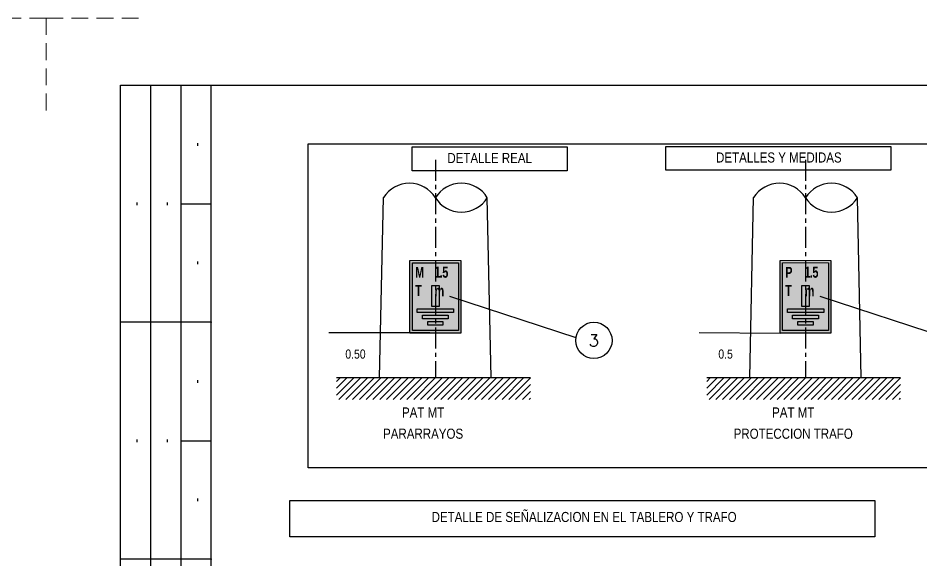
# Model space of a CAD drawing. Header units: millimetres. Extents: x 1804 to 3757, y 2643 to 7323.
# Drawn here: x 3480 to 3614.5, y 2858.8 to 2939.5 of the extents above; entities that cross this region are included whole.
import ezdxf
from ezdxf.enums import TextEntityAlignment as Align

# ---------------------------------------------------------------- set-up
doc = ezdxf.new("R2010")
doc.units = ezdxf.units.MM
doc.linetypes.add('CENTER', pattern=[2, 1.25, -0.25, 0.25, -0.25])
doc.linetypes.add('DASHED', pattern=[0.75, 0.5, -0.25])
for name, color, linetype in [('_Cajetin Linea 2', 2, 'Continuous'), ('_Texto 1', 7, 'Continuous'), ('CAJETIN_T-1', 104, 'Continuous'), ('LOGO', 5, 'Continuous')]:
    doc.layers.add(name, color=color, linetype=linetype)
for name, color, linetype, lineweight in [('_Cajetin Linea 3', 5, 'Continuous', 30), ('_Cajetin Linea 4', 3, 'DASHED', 0), ('cotas', 6, 'Continuous', 18), ('POSTE', 7, 'Continuous', 13)]:
    doc.layers.add(name, color=color, linetype=linetype, lineweight=lineweight)
doc.styles.add('Disylays_86', font='swisscl.ttf', dxfattribs={"height": 2.2})
doc.styles.add('N-1', font='ROMANS')
doc.styles.add('Swis721 Cn BT', font='swissc.ttf')

# ---------------------------------------------------------------- blocks, each defined once
blk = doc.blocks.new('NUM')
blk.add_circle((0, 0), 3)
at = {"color": 3, "style": 'N-1'}
blk.add_attdef('NUM', text='', height=2, dxfattribs=at).set_placement((0, 0), align=Align.MIDDLE)
blk = doc.blocks.new('CAJETIN ARMADO')
at = {"layer": '_Cajetin Linea 2', "color": 3}
for points in [[(1380.95, 5529.82), (1380.95, 5776.82)], [(1385.45, 5529.82), (1385.45, 5776.82)], [(1389.95, 5529.82), (1389.95, 5776.82)], [(1385.45, 5759.18), (1389.95, 5759.18)], [(1389.95, 5741.53), (1376.45, 5741.53)], [(1385.45, 5723.89), (1389.95, 5723.89)], [(1389.95, 5706.25), (1376.45, 5706.25)]]:
    blk.add_lwpolyline(points, dxfattribs=at)
at = {"layer": '_Cajetin Linea 3', "ltscale": 0.1}
blk.add_lwpolyline([(1569.36, 5499.82), (1376.45, 5499.82), (1376.45, 5776.82), (1569.36, 5776.82)], close=True, dxfattribs=at)
at = {"layer": '_Cajetin Linea 4', "ltscale": 5}
for p, q in [((1365.36, 5786.82), (1365.36, 5771.82)), ((1365.36, 5786.82), (1380.36, 5786.82)), ((1575.36, 5786.82), (1560.36, 5786.82)), ((1575.36, 5786.82), (1575.36, 5771.82))]:
    blk.add_line(p, q, dxfattribs=at)
at = {"layer": 'CAJETIN_T-1', "color": 2}
for p in [(1389.95, 5741.53), (1389.95, 5706.25)]:
    blk.add_point(p, dxfattribs=at)
at = {"layer": '_Texto 1', "style": 'Disylays_86'}
for p in [(1387.7, 5768), (1378.7, 5759.18), (1383.2, 5759.18), (1387.7, 5750.36), (1387.7, 5732.71), (1378.7, 5723.89), (1383.2, 5723.89), (1387.7, 5715.07)]:
    blk.add_text('-', height=1.8, rotation=90, dxfattribs=at).set_placement(p, align=Align.MIDDLE_CENTER)

msp = doc.modelspace()

# ---------------------------------------------------------------- hatches: boundary and pattern name
h = msp.add_hatch(color=1)
h.dxf.hatch_style = 1
h.set_gradient(color1=(255, 0, 0), color2=(255, 0, 0), tint=1)
h.paths.add_polyline_path([(3542.683, 2899.698), (3541.6, 2899.698), (3541.6, 2896.55), (3542.683, 2896.55)])
h = msp.add_hatch(color=1)
h.dxf.hatch_style = 1
h.set_gradient(color1=(255, 0, 0), color2=(255, 0, 0), tint=1)
h.paths.add_polyline_path([(3597.83, 2899.698), (3596.748, 2899.698), (3596.748, 2896.55), (3597.83, 2896.55)])
h = msp.add_hatch(color=1)
h.dxf.hatch_style = 1
h.set_gradient(color1=(255, 0, 0), color2=(255, 0, 0), tint=1)
h.paths.add_polyline_path([(3544.848, 2896.188), (3539.435, 2896.188), (3539.435, 2895.647), (3544.848, 2895.647)])
h = msp.add_hatch(color=1)
h.dxf.hatch_style = 1
h.set_gradient(color1=(255, 0, 0), color2=(255, 0, 0), tint=1)
h.paths.add_polyline_path([(3544.059, 2895.251), (3540.225, 2895.251), (3540.225, 2894.71), (3544.059, 2894.71)])
h = msp.add_hatch(color=1)
h.dxf.hatch_style = 1
h.set_gradient(color1=(255, 0, 0), color2=(255, 0, 0), tint=1)
h.paths.add_polyline_path([(3599.996, 2896.188), (3594.583, 2896.188), (3594.583, 2895.647), (3599.996, 2895.647)])
h = msp.add_hatch(color=1)
h.dxf.hatch_style = 1
h.set_gradient(color1=(255, 0, 0), color2=(255, 0, 0), tint=1)
h.paths.add_polyline_path([(3599.206, 2895.251), (3595.372, 2895.251), (3595.372, 2894.71), (3599.206, 2894.71)])
h = msp.add_hatch(color=1)
h.dxf.hatch_style = 1
h.set_gradient(color1=(255, 0, 0), color2=(255, 0, 0), tint=1)
h.paths.add_polyline_path([(3543.263, 2894.306), (3541.02, 2894.306), (3541.02, 2893.765), (3543.263, 2893.765)])
h = msp.add_hatch(color=1)
h.dxf.hatch_style = 1
h.set_gradient(color1=(255, 0, 0), color2=(255, 0, 0), tint=1)
h.paths.add_polyline_path([(3598.411, 2894.306), (3596.168, 2894.306), (3596.168, 2893.765), (3598.411, 2893.765)])
h = msp.add_hatch()
h.set_pattern_fill('LINE', color=6, scale=0.225522, angle=45, style=0)
h.set_pattern_definition([(45, (1694.5795, 1971.00696), (-0.50631062, 0.50631062), [])])
h.paths.add_polyline_path([(3527.414, 2885.98), (3527.414, 2882.713), (3556.308, 2882.713), (3556.308, 2885.98)])
h = msp.add_hatch()
h.set_pattern_fill('LINE', color=6, scale=0.225522, angle=45, style=0)
h.set_pattern_definition([(45, (1749.7271, 1971.00696), (-0.50631062, 0.50631062), [])])
h.paths.add_polyline_path([(3582.561, 2885.98), (3582.561, 2882.713), (3611.456, 2882.713), (3611.456, 2885.98)])
at = {"layer": 'cotas'}
h = msp.add_hatch(color=7, dxfattribs=at)
h.paths.add_polyline_path([(3545.933, 2903.436), (3538.355, 2903.436), (3538.355, 2892.611), (3545.933, 2892.611)])
h.paths.add_polyline_path([(3545.572, 2903.075), (3545.572, 2892.972), (3538.716, 2892.972), (3538.716, 2903.075)], flags=16)
h = msp.add_hatch(color=7, dxfattribs=at)
h.paths.add_polyline_path([(3601.08, 2903.436), (3593.503, 2903.436), (3593.503, 2892.611), (3601.08, 2892.611)])
h.paths.add_polyline_path([(3600.719, 2903.075), (3600.719, 2892.972), (3593.863, 2892.972), (3593.863, 2903.075)], flags=16)
at = {"layer": 'LOGO'}
h = msp.add_hatch(color=42, dxfattribs=at)
h.dxf.hatch_style = 1
h.set_gradient(color1=(204, 153, 0), color2=(204, 153, 0), tint=1)
h.paths.add_polyline_path([(3545.57, 2903.073), (3538.714, 2903.073), (3538.714, 2892.97), (3545.57, 2892.97)])
h = msp.add_hatch(color=42, dxfattribs=at)
h.dxf.hatch_style = 1
h.set_gradient(color1=(204, 153, 0), color2=(204, 153, 0), tint=1)
h.paths.add_polyline_path([(3600.717, 2903.073), (3593.861, 2903.073), (3593.861, 2892.97), (3600.717, 2892.97)])

# ---------------------------------------------------------------- linework, layer by layer
at = {"color": 1, "linetype": 'CENTER', "ltscale": 2.5}
for p, q in [((3542.142, 2918.417), (3542.142, 2885.98)), ((3597.289, 2918.417), (3597.289, 2885.98))]:
    msp.add_line(p, q, dxfattribs=at)
at = {"color": 7}
for p, q in [((3533.838, 2885.98), (3534.409, 2912.77)), ((3550.446, 2885.98), (3549.874, 2912.764)), ((3588.985, 2885.98), (3589.557, 2912.77)), ((3605.593, 2885.98), (3605.022, 2912.764)), ((3527.414, 2885.98), (3556.308, 2885.98)), ((3582.561, 2885.98), (3611.456, 2885.98))]:
    msp.add_line(p, q, dxfattribs=at)
for p, q in [((3538.353, 2892.609), (3538.353, 2903.434)), ((3545.93, 2903.434), (3545.93, 2892.609)), ((3593.5, 2892.609), (3593.5, 2903.434)), ((3601.078, 2903.434), (3601.078, 2892.609)), ((3538.714, 2892.97), (3538.714, 2903.073)), ((3545.57, 2903.073), (3545.57, 2892.97)), ((3593.861, 2892.97), (3593.861, 2903.073)), ((3600.717, 2903.073), (3600.717, 2892.97)), ((3545.93, 2892.609), (3538.353, 2892.609)), ((3545.57, 2892.97), (3538.714, 2892.97)), ((3601.078, 2892.609), (3593.5, 2892.609)), ((3600.717, 2892.97), (3593.861, 2892.97))]:
    msp.add_line(p, q)
at = {"color": 1}
for points in [[(3523.195, 2920.789), (3669.471, 2920.789), (3669.471, 2872.552), (3523.195, 2872.552)], [(3541.6, 2899.698), (3542.683, 2899.698), (3542.683, 2896.55), (3541.6, 2896.55)], [(3596.748, 2899.698), (3597.83, 2899.698), (3597.83, 2896.55), (3596.748, 2896.55)], [(3539.435, 2896.188), (3544.848, 2896.188), (3544.848, 2895.647), (3539.435, 2895.647)], [(3540.225, 2895.251), (3544.059, 2895.251), (3544.059, 2894.71), (3540.225, 2894.71)], [(3594.583, 2896.188), (3599.996, 2896.188), (3599.996, 2895.647), (3594.583, 2895.647)], [(3595.372, 2895.251), (3599.206, 2895.251), (3599.206, 2894.71), (3595.372, 2894.71)], [(3541.02, 2894.306), (3543.263, 2894.306), (3543.263, 2893.765), (3541.02, 2893.765)], [(3596.168, 2894.306), (3598.411, 2894.306), (3598.411, 2893.765), (3596.168, 2893.765)], [(3520.461, 2867.648), (3607.602, 2867.648), (3607.602, 2862.253), (3520.461, 2862.253)]]:
    msp.add_lwpolyline(points, close=True, dxfattribs=at)
at = {"color": 12}
for points in [[(3538.661, 2920.349), (3561.753, 2920.349), (3561.753, 2916.773), (3538.661, 2916.773)], [(3576.475, 2920.373), (3609.978, 2920.373), (3609.978, 2916.842), (3576.475, 2916.842)]]:
    msp.add_lwpolyline(points, close=True, dxfattribs=at)
at = {"color": 22}
msp.add_lwpolyline([(3538.714, 2903.073), (3545.57, 2903.073), (3545.57, 2892.97), (3538.714, 2892.97)], close=True, dxfattribs=at)
at = {"color": 6}
for points in [[(3544.263, 2898.113), (3563.076, 2891.961)], [(3599.41, 2898.113), (3618.224, 2891.961)]]:
    msp.add_lwpolyline(points, dxfattribs=at)
at = {"color": 7, "lineweight": 25}
for points in [[(3526.279, 2892.696), (3541.3, 2892.678)], [(3581.427, 2892.696), (3593.5, 2892.609)]]:
    msp.add_lwpolyline(points, dxfattribs=at)
for centre, radius, start, end in [((3538.271, 2910.338), 4.564, 31.99623, 147.8051), ((3546.011, 2910.344), 4.559, 32.06725, 148.0554), ((3593.419, 2910.338), 4.564, 31.99623, 147.8051), ((3601.158, 2910.344), 4.559, 32.06725, 148.0554), ((3546.005, 2915.181), 4.562, 212.11341, 328.00924), ((3601.153, 2915.181), 4.562, 212.11341, 328.00924)]:
    msp.add_arc(centre, radius, start, end, dxfattribs=at)
at = {"layer": 'cotas', "color": 253}
for points in [[(3538.353, 2903.434), (3545.93, 2903.434), (3545.93, 2892.609), (3538.353, 2892.609)], [(3593.5, 2903.434), (3601.078, 2903.434), (3601.078, 2892.609), (3593.5, 2892.609)], [(3538.714, 2903.073), (3545.57, 2903.073), (3545.57, 2892.97), (3538.714, 2892.97)], [(3593.861, 2903.073), (3600.717, 2903.073), (3600.717, 2892.97), (3593.861, 2892.97)]]:
    msp.add_lwpolyline(points, close=True, dxfattribs=at)

# ---------------------------------------------------------------- block references
at = {"color": 7, "lineweight": 25}
ref = msp.add_blockref('NUM', (3565.755, 2891.511), dxfattribs=dict(at, xscale=0.9020867284286331, yscale=0.9020867284286331, zscale=0.9020867284286331))
ref.add_attrib('NUM', '3', dxfattribs={"color": 6, "height": 1.804, "style": 'N-1'}).set_placement((3565.755, 2891.511), align=Align.MIDDLE)
at = {"layer": 'POSTE', "lineweight": 25}
for p in [(1908.798, -2847.311), (2118.798, -2847.311)]:
    msp.add_blockref('CAJETIN ARMADO', p, dxfattribs=at)

# ---------------------------------------------------------------- texts
at = {"style": 'Swis721 Cn BT'}
for s, p in [('DETALLE REAL', (3550.227, 2918.666)), ('DETALLES Y MEDIDAS', (3593.317, 2918.752)), ('DETALLE DE SEÑALIZACION EN EL TABLERO Y TRAFO', (3564.298, 2865.218))]:
    msp.add_text(s, height=1.5, dxfattribs=at).set_placement(p, align=Align.MIDDLE_CENTER)
at = {"lineweight": 25, "style": 'Swis721 Cn BT'}
for s, p in [('PAT MT', (3540.311, 2880.781)), ('PAT MT', (3595.459, 2880.781)), ('PARARRAYOS', (3540.311, 2877.618)), ('PROTECCION TRAFO', (3595.459, 2877.618))]:
    msp.add_text(s, height=1.5, dxfattribs=at).set_placement(p, align=Align.MIDDLE_CENTER)
at = {"color": 252, "width": 0.0497, "attachment_point": 1, "style": 'Swis721 Cn BT'}
for s, insert, char_height in [('{\\fSansSerif|b1|i0|c2|p2;\\W0.7;\\T0.8;\\C256;M T}', (3539.138, 2902.463), 1.62376), ('{\\fSansSerif|b1|i0|c2|p2;\\W0.7;\\T0.8;\\C256;1.5 m}', (3542.004, 2902.513), 1.67096), ('{\\fSansSerif|b1|i0|c2|p2;\\W0.7;\\T0.8;\\C256;P T}', (3594.283, 2902.463), 1.62376), ('{\\fSansSerif|b1|i0|c2|p2;\\W0.7;\\T0.8;\\C256;1.5 m}', (3597.152, 2902.513), 1.67096)]:
    msp.add_mtext(s, dxfattribs=dict(at, insert=insert, char_height=char_height))
at = {"color": 7, "lineweight": 25, "char_height": 1.35313, "attachment_point": 5, "style": 'Swis721 Cn BT'}
for s, insert in [('\\A1;{\\C256;0.50}', (3530.234, 2889.468)), ('\\A1;{\\C256;0.5}', (3585.382, 2889.468))]:
    msp.add_mtext(s, dxfattribs=dict(at, insert=insert))

doc.saveas('drawing.dxf')
